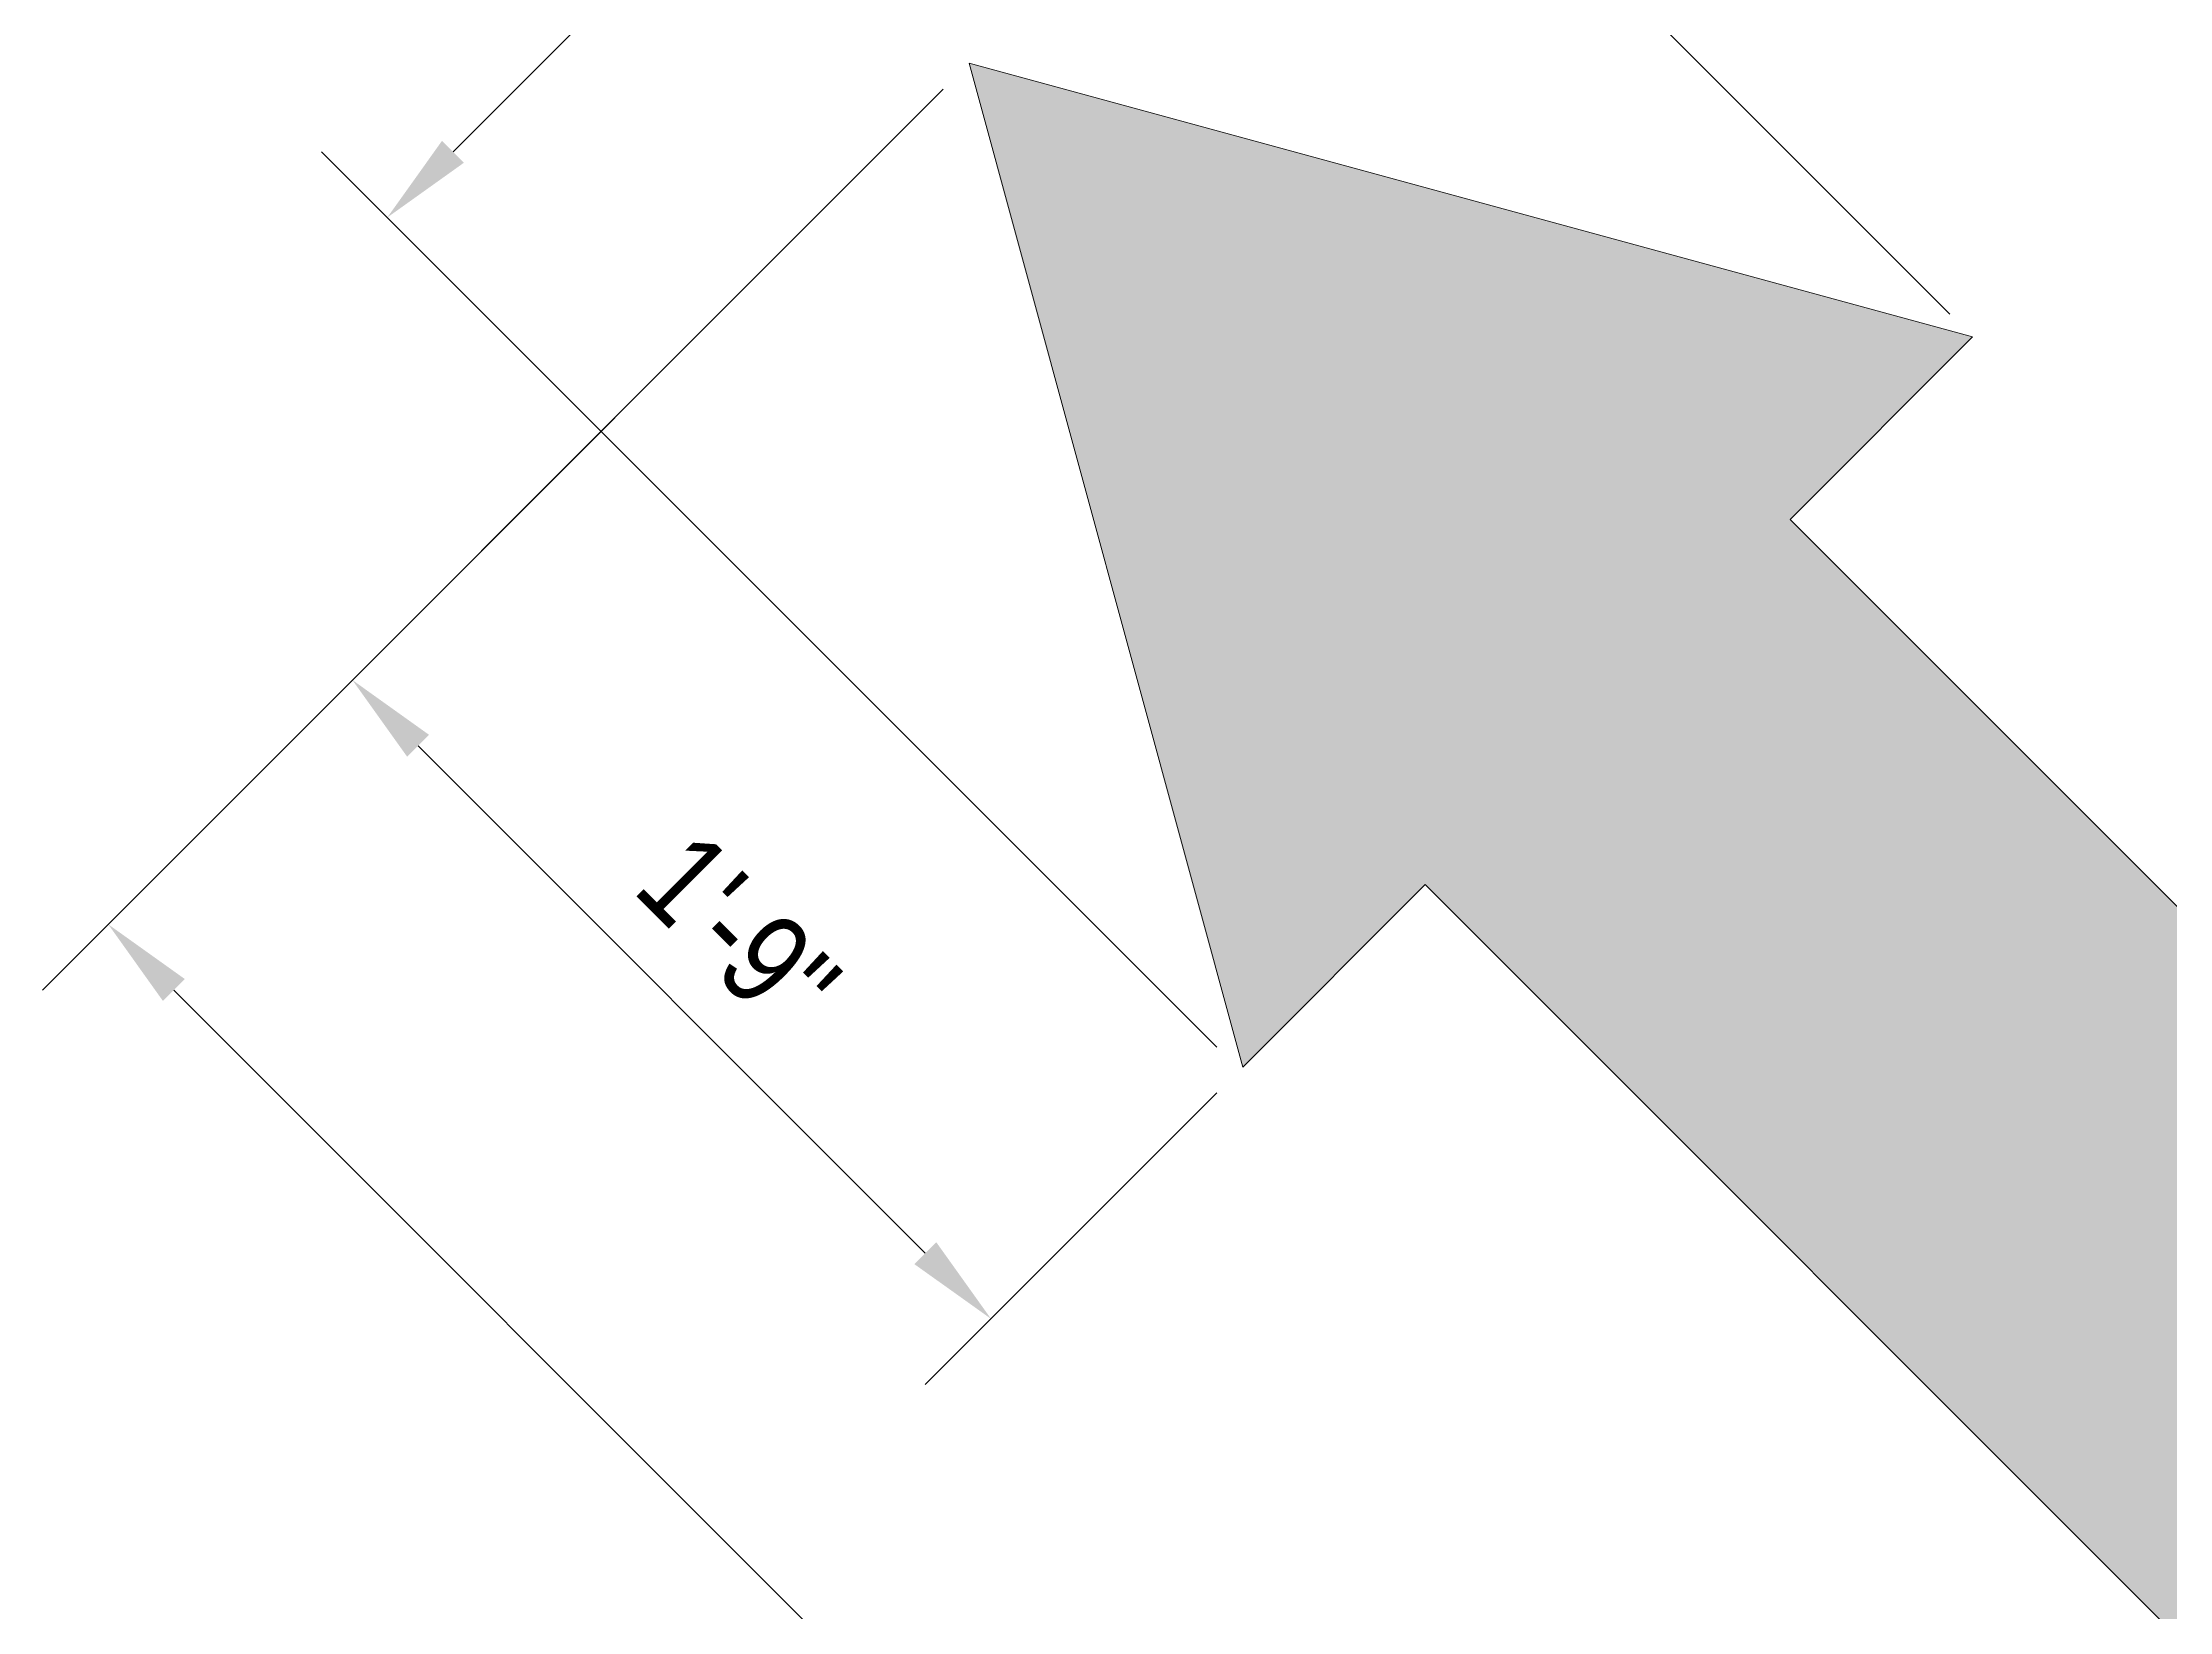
# Model space of a CAD drawing. Header units: inches. Extents: x -3859 to 7158, y 3705 to 4657.
# Drawn here: x 1257.61 to 1307.07, y 4072.85 to 4109.31 of the extents above; entities that cross this region are included whole.
import ezdxf

# ---------------------------------------------------------------- set-up
doc = ezdxf.new("R2010")
doc.units = ezdxf.units.IN
doc.header["$MEASUREMENT"] = 0
doc.layers.get('DEFPOINTS').update_dxf_attribs({"lineweight": 0})
for name, color, linetype, lineweight in [('D6', 6, 'Continuous', 0), ('Dimension', 4, 'Continuous', 0), ('Hatches', 6, 'Continuous', 0)]:
    doc.layers.add(name, color=color, linetype=linetype, lineweight=lineweight)
doc.styles.get("Standard").update_dxf_attribs({"font": 'ARIALN.TTF'})
doc.dimstyles.get("Standard").update_dxf_attribs({"dimtxt": 0.18, "dimasz": 0.18, "dimexe": 0.18, "dimexo": 0.0625, "dimgap": 0.09, "dimtad": 1, "dimdec": 4, "dimzin": 0, "dimdsep": 46, "dimlunit": 4, "dimtxsty": 'Standard', "dimcen": 0.09, "dimadec": 0, "dimazin": 0, "dimtfac": 1, "dimtdec": 4, "dimtofl": 0, "dimtmove": 0, "dimatfit": 3, "dimfxl": 1, "dimtolj": 1, "dimtzin": 0, "dimarcsym": 0})

# ---------------------------------------------------------------- blocks, each defined once
blk = doc.blocks.new('*D109')
at = {"layer": 'DEFPOINTS', "color": 0, "transparency": 16777216}
for p in [(1279.087, 4108.762), (1264.819, 4094.495), (1285.451, 4085.428)]:
    blk.add_point(p, dxfattribs=at)
at = {"layer": 'Dimension', "color": 0, "lineweight": -2, "transparency": 16777216}
for p, q in [((1278.557, 4108.232), (1263.292, 4092.967)), ((1278.141, 4081.173), (1266.347, 4092.967)), ((1284.921, 4084.897), (1278.141, 4078.118))]:
    blk.add_line(p, q, dxfattribs=at)
at = {"layer": 'Dimension', "color": 0, "transparency": 16777216}
for points in [[(1266.601, 4093.222), (1266.092, 4092.713), (1264.819, 4094.495)], [(1278.396, 4081.427), (1277.887, 4080.918), (1279.669, 4079.646)]]:
    blk.add_solid(points, dxfattribs=at)
at = {"layer": 'Dimension', "color": 0, "transparency": 16777216, "insert": (1273.788, 4088.614), "char_height": 2.16, "attachment_point": 5, "rotation": 315}
blk.add_mtext('\\A1;1\'-9"', dxfattribs=at)
blk = doc.blocks.new('*D110')
at = {"layer": 'DEFPOINTS', "color": 0, "transparency": 16777216}
for p in [(1282.673, 4122.288), (1302.492, 4102.469), (1285.451, 4085.428)]:
    blk.add_point(p, dxfattribs=at)
at = {"layer": 'Dimension', "color": 0, "lineweight": -2, "transparency": 16777216}
for p, q in [((1301.962, 4102.999), (1281.146, 4123.816)), ((1267.159, 4106.775), (1281.146, 4120.761)), ((1284.921, 4085.958), (1264.104, 4106.775))]:
    blk.add_line(p, q, dxfattribs=at)
at = {"layer": 'Dimension', "color": 0, "transparency": 16777216}
for points in [[(1280.891, 4121.016), (1281.4, 4120.507), (1282.673, 4122.288)], [(1266.904, 4107.029), (1267.414, 4106.52), (1265.632, 4105.247)]]:
    blk.add_solid(points, dxfattribs=at)
at = {"layer": 'Dimension', "color": 0, "transparency": 16777216, "insert": (1272.622, 4115.298), "char_height": 2.16, "attachment_point": 5, "rotation": 45}
blk.add_mtext("\\A1;2'", dxfattribs=at)
blk = doc.blocks.new('*D111')
at = {"layer": 'DEFPOINTS', "color": 0, "transparency": 16777216}
for p in [(1278.557, 4108.232), (1259.142, 4088.817), (1325.827, 4053.679)]:
    blk.add_point(p, dxfattribs=at)
at = {"layer": 'Dimension', "color": 0, "lineweight": -2, "transparency": 16777216}
for p, q in [((1278.026, 4107.702), (1257.615, 4087.29)), ((1308.526, 4039.433), (1260.669, 4087.29)), ((1325.297, 4053.148), (1308.526, 4036.378))]:
    blk.add_line(p, q, dxfattribs=at)
at = {"layer": 'Dimension', "color": 0, "transparency": 16777216}
for points in [[(1260.924, 4087.544), (1260.415, 4087.035), (1259.142, 4088.817)], [(1308.781, 4039.687), (1308.272, 4039.178), (1310.054, 4037.906)]]:
    blk.add_solid(points, dxfattribs=at)
at = {"layer": 'Dimension', "color": 0, "transparency": 16777216, "insert": (1286.141, 4064.905), "char_height": 2.16, "attachment_point": 5, "rotation": 315}
blk.add_mtext("\\A1;6'", dxfattribs=at)

msp = doc.modelspace()

# ---------------------------------------------------------------- hatches: boundary and pattern name
at = {"layer": 'Hatches', "transparency": 33554559}
msp.add_hatch(color=256, dxfattribs=at).paths.add_polyline_path([(1334.31213, 4062.16401), (1298.24969, 4098.22645), (1302.49233, 4102.46909), (1279.1578, 4108.83305), (1285.52176, 4085.49853), (1289.7644, 4089.74117), (1325.82685, 4053.67872)])

# ---------------------------------------------------------------- linework, layer by layer
at = {"layer": 'D6', "flags": 128}
msp.add_lwpolyline([(1334.31213, 4062.16401), (1298.24969, 4098.22645), (1302.49233, 4102.46909), (1279.1578, 4108.83305), (1285.52176, 4085.49853), (1289.7644, 4089.74117), (1325.82685, 4053.67872)], close=True, dxfattribs=at)

# ---------------------------------------------------------------- dimensions: what is measured, and where the dimension line sits
at = {"layer": 'Dimension'}
for base, p1, p2, angle, picture, middle in [((1282.67294, 4122.28848), (1285.45105, 4085.42782), (1302.49233, 4102.46909), 225, '*D110', (1272.62182, 4115.29832)), ((1264.81949, 4094.49474), (1285.45105, 4085.42782), (1279.08709, 4108.76234), 135, '*D109', (1273.78761, 4088.61362)), ((1259.142, 4088.81725), (1325.82685, 4053.67872), (1278.55676, 4108.23201), 135, '*D111', (1286.14134, 4064.9049))]:
    dim = msp.add_linear_dim(base=base, p1=p1, p2=p2, angle=angle, dimstyle='Standard', override={"dimdec": 0}, dxfattribs=at)
    dim.commit()
    dim.dimension.update_dxf_attribs({"geometry": picture, "text_midpoint": middle})

doc.saveas('drawing.dxf')
